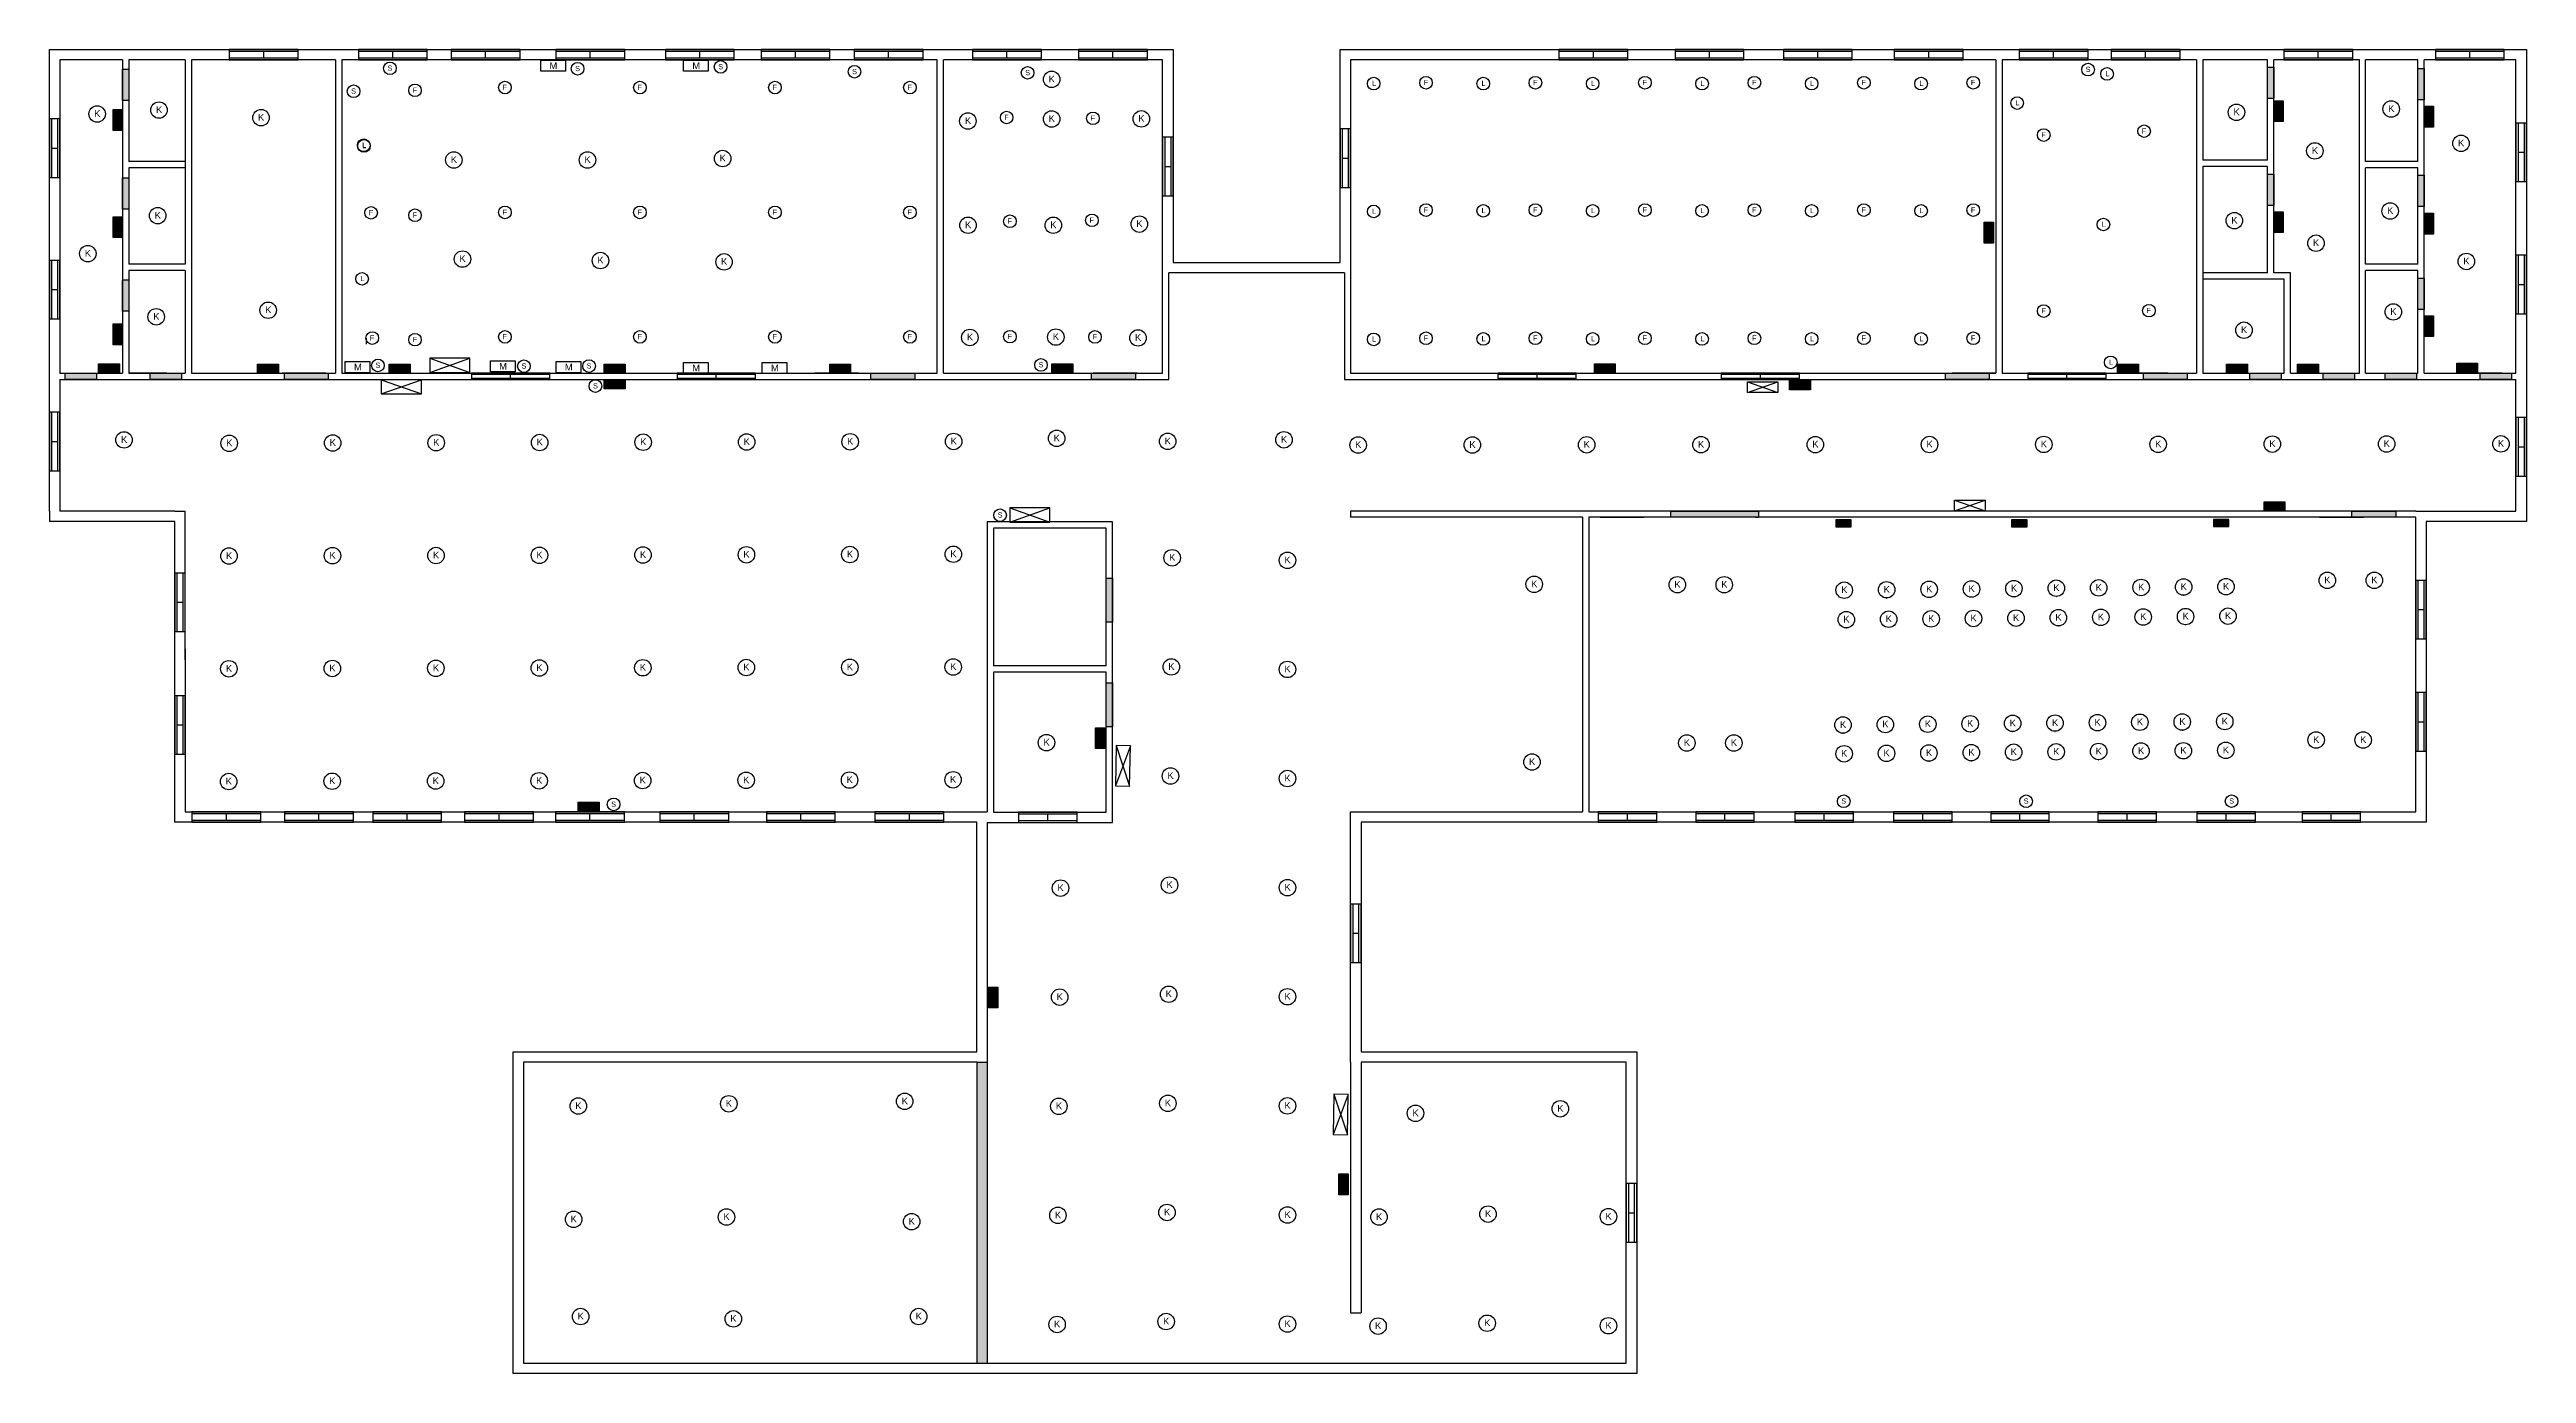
# Model space of a CAD drawing. Header units: inches. Extents: x -6648 to 13453, y -413 to 2125.
# Drawn here: x 11081 to 13453, y 849 to 2117 of the extents above; entities that cross this region are included whole.
import ezdxf

# ---------------------------------------------------------------- set-up
doc = ezdxf.new("R2010")
doc.units = ezdxf.units.IN
doc.header["$MEASUREMENT"] = 0
doc.layers.add('Door', color=7, linetype='Continuous', true_color=0xf00e0a)
doc.layers.add('Window', color=7, linetype='Continuous', true_color=0xd6300a)
doc.layers.add('Electrical Blocks', color=7, linetype='Continuous')
doc.layers.add('hatches', color=7, linetype='Continuous')
doc.styles.get("Standard").update_dxf_attribs({"font": 'arial.ttf'})

# ---------------------------------------------------------------- blocks, each defined once
blk = doc.blocks.new('bathroom door')
at = {"true_color": 0x636466}
h = blk.add_hatch(color=251, dxfattribs=at)
h.dxf.hatch_style = 1
h.paths.add_polyline_path([(30, 0), (30, 6), (0, 6), (0, 0)])
at = {"color": 251, "true_color": 0x636466}
blk.add_lwpolyline([(0, 6), (30, 6), (30, 0), (0, 0)], close=True, dxfattribs=at)
blk = doc.blocks.new('door 2')
at = {"true_color": 0x636466}
h = blk.add_hatch(color=251, dxfattribs=at)
h.dxf.hatch_style = 1
h.paths.add_polyline_path([(0, 6), (-42, 6), (-42, 0), (0, 0)])
at = {"color": 251, "true_color": 0x636466}
blk.add_lwpolyline([(-42, 6), (0, 6), (0, 0), (-42, 0)], close=True, dxfattribs=at)
blk = doc.blocks.new('Window 5.5 feet')
at = {"layer": 'Window'}
for p, q in [((66, 10), (0, 10)), ((0, 10), (0, 0)), ((66, 8), (0, 8)), ((0, 2), (66, 2)), ((0, 0), (66, 0)), ((33, 2), (33, 8)), ((66, 0), (66, 10))]:
    blk.add_line(p, q, dxfattribs=at)
blk = doc.blocks.new('window small')
at = {"layer": 'Window'}
for p, q in [((56.1, 10), (0, 10)), ((0, 10), (0, 0)), ((56.1, 8), (0, 8)), ((0, 2), (56.1, 2)), ((0, 0), (56.1, 0)), ((28, 2), (28, 8)), ((56.1, 0), (56.1, 10))]:
    blk.add_line(p, q, dxfattribs=at)
blk = doc.blocks.new('window 6')
at = {"layer": 'Window'}
for p, q in [((75, 5.9), (0, 5.9)), ((0, 5.9), (0, 0)), ((75, 4.7), (0, 4.7)), ((0, 1.2), (75, 1.2)), ((0, 0), (75, 0)), ((37.5, 1.2), (37.5, 4.7)), ((75, 0.1), (75, 6))]:
    blk.add_line(p, q, dxfattribs=at)
blk = doc.blocks.new('civil')
at = {"true_color": 0x939598}
h = blk.add_hatch(color=252, dxfattribs=at)
h.dxf.hatch_style = 1
h.paths.add_polyline_path([(761.6, -240), (751.6, -240), (751.6, -528), (761.6, -528)])
at = {"layer": 'Door', "true_color": 0x636466}
h = blk.add_hatch(color=251, dxfattribs=at)
h.dxf.hatch_style = 1
h.paths.add_polyline_path([(1500.3, 282), (1500.3, 288), (1416.3, 288), (1416.3, 282)])
for p, q in [((-66.4, 720), (-66.4, 420)), ((-60.4, 720), (-60.4, 622.8)), ((-6.4, 720), (-6.4, 612.4)), ((-0.4, 720), (-0.4, 420)), ((137.6, 720), (137.6, 420)), ((143.6, 720), (143.6, 420)), ((713.6, 420), (713.6, 720)), ((719.6, 420), (719.6, 720)), ((1727.6, 720), (1727.6, 420)), ((1733.6, 720), (1733.6, 420)), ((1919.6, 720), (1919.6, 420)), ((1925.6, 720), (1925.6, 624)), ((1987.7, 624), (1987.7, 720)), ((1993.7, 516), (1993.7, 720)), ((2075.6, 420), (2075.6, 720)), ((2081.6, 622.8), (2081.6, 720)), ((2131.7, 622.8), (2131.7, 720)), ((2137.7, 420), (2137.7, 720)), ((-6.4, 622.8), (-60.4, 622.8)), ((-60.4, 616.8), (-60.4, 524.4)), ((-6.4, 616.8), (-60.4, 616.8)), ((-6.4, 616.8), (-6.4, 524.4)), ((1987.7, 624), (1925.6, 624)), ((1925.6, 618), (1925.6, 420)), ((1987.7, 618), (1925.6, 618)), ((1987.7, 516), (1987.7, 618)), ((2131.7, 622.8), (2081.6, 622.8)), ((2081.6, 524.4), (2081.6, 616.8)), ((2131.7, 616.8), (2081.6, 616.8)), ((2131.7, 524.4), (2131.7, 616.8)), ((-6.4, 524.4), (-60.4, 524.4)), ((2131.7, 524.4), (2081.6, 524.4)), ((-60.4, 518.4), (-60.4, 420)), ((-6.4, 518.4), (-60.4, 518.4)), ((-6.4, 518.4), (-6.4, 420)), ((1987.7, 516), (1925.6, 516)), ((2003.6, 510), (1925.6, 510)), ((2009.6, 516), (1993.7, 516)), ((2003.6, 420), (2003.6, 510)), ((2009.6, 504), (2009.6, 516)), ((2009.6, 420), (2009.6, 504)), ((2081.6, 420), (2081.6, 518.4)), ((2131.7, 518.4), (2081.6, 518.4)), ((2131.7, 420), (2131.7, 518.4)), ((-6.4, 423), (-6.4, 423)), ((1925.6, 420), (2003.6, 420)), ((1925.6, 420), (2003.6, 420)), ((2009.6, 420), (2075.6, 420)), ((2009.6, 420), (2063.6, 420)), ((2009.6, 420), (2075.6, 420)), ((2081.6, 420), (2117.6, 420)), ((-136.4, 288), (-136.4, 278)), ((-16.4, 288), (-126.4, 288)), ((-16.4, 288), (-6.4, 288)), ((-6.4, 145.6), (-6.4, 288)), ((1337.6, 288), (1109.6, 288)), ((1109.6, 288), (1109.6, 282)), ((2129.6, 288), (1337.6, 288)), ((881.6, 277.6), (761.6, 277.6)), ((761.6, 277.6), (761.6, 0)), ((875.6, 271.6), (767.6, 271.6)), ((767.6, 271.6), (767.6, 139.6)), ((875.6, 139.6), (875.6, 271.6)), ((881.6, -10.4), (881.6, 277.6)), ((1331.6, 282), (1109.6, 282)), ((1331.6, 282), (1331.6, 0)), ((1337.6, 282), (1337.6, 0)), ((2129.6, 282), (1337.6, 282)), ((875.6, 139.6), (767.6, 139.6)), ((767.6, 133.6), (767.6, -0.4)), ((875.6, 133.6), (767.6, 133.6)), ((875.6, -0.4), (875.6, 133.6)), ((761.6, -10.4), (881.6, -10.4)), ((767.6, -0.4), (875.6, -0.4)), ((1337.6, -10), (1337.6, -10.4)), ((751.6, -240), (751.6, -528)), ((751.6, -240), (761.6, -240)), ((761.6, -240), (761.6, -528)), ((1109.6, -240), (1109.6, -480)), ((1119.6, -240), (1119.6, -480)), ((1109.6, -480), (1119.6, -480))]:
    blk.add_line(p, q)
for points in [[(-136.4, 288), (-136.4, 730), (939.6, 730), (939.6, 526), (1099.6, 526), (1099.6, 730), (2235.6, 730), (2235.6, 278), (2139.6, 278), (2139.6, -10), (1119.6, -10), (1119.6, -230), (1383.6, -230), (1383.6, -538), (307.6, -538), (307.6, -230), (751.6, -230), (751.6, -10), (-16.4, -10), (-16.4, 156), (-16.4, 278), (-136.4, 278)], [(-66.4, 720), (-126.4, 720), (-126.4, 420)], [(-6.4, 720), (-60.4, 720)], [(137.6, 720), (-0.4, 720)], [(713.6, 720), (143.6, 720)], [(929.6, 516), (929.6, 720), (719.6, 720)], [(1727.6, 720), (1109.6, 720), (1109.6, 516)], [(1919.6, 720), (1733.6, 720)], [(1987.7, 720), (1925.6, 720)], [(2075.6, 720), (1993.7, 720)], [(2131.7, 720), (2081.6, 720)], [(2225.6, 420), (2225.6, 720), (2137.7, 720)], [(-126.4, 414), (935.6, 414), (935.6, 516)], [(719.6, 420), (929.6, 420), (929.6, 516)], [(1103.6, 516), (935.6, 516)], [(1103.6, 516), (1103.6, 414), (2225.6, 414)], [(1109.6, 516), (1109.6, 420), (1727.6, 420)], [(-126.4, 420), (-66.4, 420)], [(-126.4, 414), (-126.4, 288)], [(-66, 414), (-24, 414)], [(-60.4, 420), (-6.4, 420)], [(-24, 420), (-60.4, 420)], [(-0.4, 420), (137.6, 420)], [(128.3, 420), (86.3, 420)], [(86.3, 414), (128.3, 414)], [(143.6, 420), (713.6, 420)], [(638.4, 420), (596.4, 420)], [(596.4, 414), (638.4, 414)], [(905.2, 420), (863.2, 420)], [(863.2, 414), (905.2, 414)], [(1727.6, 420), (1685.6, 420)], [(1685.6, 414), (1727.6, 414)], [(1733.6, 420), (1919.6, 420)], [(1892.6, 420), (1892.6, 420), (1850.6, 420)], [(1850.6, 414), (1892.6, 414)], [(1925.6, 420), (2003.6, 420)], [(2009.6, 420), (2075.6, 420)], [(2081.6, 420), (2131.7, 420)], [(2129.6, 288), (2225.6, 288), (2225.6, 414)], [(2137.7, 420), (2225.6, 420)], [(2212.4, 420), (2212.4, 420), (2170.4, 420)], [(2170.4, 414), (2212.4, 414)], [(1390.5, 288), (1348.5, 288)], [(2079.6, 288), (2037.6, 288)], [(1337.6, 0), (2129.6, 0), (2129.6, 282)], [(1348.5, 282), (1390.5, 282)], [(2037.6, 282), (2079.6, 282)], [(-6.4, 156), (-6.4, 0), (761.6, 0)], [(1109.6, -240), (1109.6, 0), (1331.6, 0)], [(761.6, -10.4), (761.6, -240)], [(751.6, -240), (317.6, -240), (317.6, -528), (1373.6, -528), (1373.6, -240), (1119.6, -240)]]:
    blk.add_lwpolyline(points)
at = {"color": 251, "true_color": 0x636466}
blk.add_lwpolyline([(1416.3, 288), (1500.3, 288), (1500.3, 282), (1416.3, 282)], close=True, dxfattribs=at)
at = {"layer": 'Door'}
for p, q in [((1419.3, 282), (1416.3, 282)), ((1497.3, 282), (1500.3, 282))]:
    blk.add_line(p, q, dxfattribs=at)
for name, p in [('Window 5.5 feet', (35.7, 720)), ('Window 5.5 feet', (159.4, 720)), ('Window 5.5 feet', (248.2, 720)), ('Window 5.5 feet', (348.5, 720)), ('Window 5.5 feet', (453.4, 720)), ('Window 5.5 feet', (545, 720)), ('Window 5.5 feet', (634.1, 720)), ('Window 5.5 feet', (747.5, 720)), ('Window 5.5 feet', (849, 720)), ('Window 5.5 feet', (1309.1, 720)), ('Window 5.5 feet', (1420.3, 720)), ('Window 5.5 feet', (1524, 720)), ('Window 5.5 feet', (1630.2, 720)), ('Window 5.5 feet', (1749.8, 720)), ('Window 5.5 feet', (1837.9, 720)), ('Window 5.5 feet', (2003.3, 720)), ('Window 5.5 feet', (2148.4, 720)), ('window 6', (267.6, 414)), ('window 6', (464.6, 414)), ('window 6', (1250.6, 414)), ('window 6', (1464.6, 414)), ('window 6', (1758.1, 414)), ('Window 5.5 feet', (0, -10)), ('Window 5.5 feet', (88.6, -10)), ('Window 5.5 feet', (173.1, -10)), ('Window 5.5 feet', (261.1, -10)), ('Window 5.5 feet', (348.1, -10)), ('Window 5.5 feet', (448.1, -10)), ('Window 5.5 feet', (550.1, -10)), ('Window 5.5 feet', (654.1, -10)), ('window small', (1346.6, -10)), ('window small', (1440.1, -10)), ('window small', (1535.1, -10)), ('window small', (1629.6, -10)), ('window small', (1722.6, -10)), ('window small', (1825.1, -10)), ('window small', (1920.1, -10)), ('window small', (2020.7, -10)), ('window small', (791.6, -10.4))]:
    blk.add_blockref(name, p)
at = {"rotation": 270}
for p in [(-136.4, 663.5), (929.6, 646), (1099.6, 654.1), (2225.6, 659.6), (-136.4, 528.1), (2225.6, 533.1), (-136.4, 382.6), (2225.6, 377.6), (-16.4, 228.6), (2129.6, 221.6), (-16.4, 111.1), (2129.6, 114.1), (1109.6, -88.4), (1373.6, -356)]:
    blk.add_blockref('window small', p, dxfattribs=at)
at = {"layer": 'hatches', "color": 251, "true_color": 0x636466}
for name, p, rotation in [('bathroom door', (1987.7, 713.2), 270), ('bathroom door', (2131.7, 711.7), 270), ('bathroom door', (-60.4, 681.3), 90), ('bathroom door', (-60.4, 577), 90), ('bathroom door', (1987.7, 610.6), 270), ('bathroom door', (2131.7, 609.8), 270), ('bathroom door', (-60.4, 479.5), 90), ('bathroom door', (2131.7, 510.9), 270), ('door 2', (881.6, 223.6), 90), ('door 2', (881.6, 123.3), 90)]:
    blk.add_blockref(name, p, dxfattribs=dict(at, rotation=rotation))
for name, p in [('bathroom door', (-121.5, 414)), ('bathroom door', (-40, 414)), ('door 2', (130.6, 414)), ('door 2', (692.2, 414)), ('door 2', (903.6, 414)), ('door 2', (1721.2, 414)), ('door 2', (1910.8, 414)), ('bathroom door', (1970.8, 414)), ('bathroom door', (2040.9, 414)), ('bathroom door', (2100.4, 414)), ('bathroom door', (2191.4, 414)), ('door 2', (2110.5, 282))]:
    blk.add_blockref(name, p, dxfattribs=at)
blk = doc.blocks.new('*U23')
at = {"layer": 'Electrical Blocks'}
blk.add_circle((0, 0), 6.04, dxfattribs=at)
blk.add_text('L', height=5, dxfattribs=at).set_placement((-1.6, -2.2))
blk = doc.blocks.new('F')
at = {"layer": 'Electrical Blocks'}
blk.add_circle((0, 0), 6.04, dxfattribs=at)
blk.add_text('F', height=5, dxfattribs=at).set_placement((-2.3, -2.3))
blk = doc.blocks.new('Celling Light Type k Same')
at = {"layer": 'Electrical Blocks'}
blk.add_circle((12.1, 0), 7.89, dxfattribs=at)
blk.add_text('K', height=6.43, dxfattribs=at).set_placement((9.2, -2.8))
blk = doc.blocks.new('Distribution Board')
at = {"lineweight": -2}
for p, q in [((5, 0), (43.5, 13.6)), ((43.5, 13.6), (5, 13.6)), ((5, 13.6), (43.5, 0))]:
    blk.add_line(p, q, dxfattribs=at)
blk.add_lwpolyline([(5, 0), (43.5, 0), (43.5, 13.6), (5, 13.6)], close=True, dxfattribs=at)
blk = doc.blocks.new('Switch board concealed same')
at = {"true_color": 0x939598}
h = blk.add_hatch(color=252, dxfattribs=at)
h.dxf.hatch_style = 1
h.paths.add_polyline_path([(10, 9), (-10, 9), (-10, 0), (10, 0)])
blk.add_lwpolyline([(-10, 9), (10, 9), (10, 0), (-10, 0)], close=True)
blk = doc.blocks.new('MCB At skirting same')
at = {"lineweight": -2}
blk.add_lwpolyline([(0, 5.3), (23.7, 5.3), (23.7, -5.3), (0, -5.3)], close=True, dxfattribs=at)
at = {"layer": 'Electrical Blocks'}
blk.add_text('M', height=6.43, dxfattribs=at).set_placement((8.4, -3.2))
blk = doc.blocks.new('s')
at = {"layer": 'Electrical Blocks'}
blk.add_circle((0, 0), 6.04, dxfattribs=at)
blk.add_text('S', height=5, dxfattribs=at).set_placement((-2.3, -2.3))

msp = doc.modelspace()

# ---------------------------------------------------------------- linework, layer by layer
for p, q in [((11382.8, 1960.7), (11382.8, 1960.6)), ((11384, 1840.7), (11384, 1834.9)), ((12334.1, 1730.4), (12334.1, 1730.4)), ((12799.6, 1591.4), (12799.7, 1591.4)), ((12840.2, 1591.8), (12840.3, 1591.8)), ((12880.8, 1592.2), (12881, 1592.2)), ((12921.4, 1592.5), (12921.6, 1592.5)), ((12962.1, 1592.9), (12962.2, 1592.9)), ((13002.7, 1593.3), (13002.8, 1593.3)), ((13043.3, 1593.6), (13043.4, 1593.6)), ((13083.9, 1594), (13084.1, 1594)), ((13124.5, 1594.4), (13124.7, 1594.4)), ((13085.9, 1565.7), (13086, 1565.7)), ((13126.5, 1566.1), (13126.6, 1566.1)), ((12801.6, 1563.2), (12801.7, 1563.2)), ((12842.2, 1563.6), (12842.3, 1563.6)), ((12882.8, 1563.9), (12882.9, 1563.9)), ((12923.4, 1564.3), (12923.5, 1564.3)), ((12964, 1564.6), (12964.2, 1564.7)), ((13004.6, 1565), (13004.8, 1565)), ((13045.3, 1565.4), (13045.4, 1565.4)), ((12798.4, 1462.3), (12798.5, 1462.3)), ((12839, 1462.7), (12839.1, 1462.7)), ((12879.6, 1463.1), (12879.7, 1463.1)), ((12920.2, 1463.4), (12920.4, 1463.4)), ((12960.8, 1463.8), (12961, 1463.8)), ((13001.4, 1464.1), (13001.6, 1464.1)), ((13042.1, 1464.5), (13042.2, 1464.5)), ((13082.7, 1464.9), (13082.8, 1464.9)), ((13123.3, 1465.2), (13123.4, 1465.2)), ((12799.4, 1434.7), (12799.6, 1434.7)), ((12840, 1435.1), (12840.2, 1435.1)), ((12880.7, 1435.4), (12880.8, 1435.4)), ((12921.3, 1435.8), (12921.4, 1435.8)), ((12961.9, 1436.2), (12962, 1436.2)), ((13002.5, 1436.5), (13002.7, 1436.5)), ((13043.1, 1436.9), (13043.3, 1436.9)), ((13083.7, 1437.3), (13083.9, 1437.3)), ((13124.4, 1437.6), (13124.5, 1437.6)), ((11244.6, 1416), (11244.6, 1416.1))]:
    msp.add_line(p, q)

# ---------------------------------------------------------------- block references
for name, p in [('civil', (11217.3, 1387.1)), ('s', (11406.9, 2099.1)), ('s', (11586.6, 2098.7)), ('s', (11723.6, 2100.5)), ('s', (11851.8, 2095.8)), ('s', (12017.6, 2094.8)), ('*U23', (12349, 2084.5)), ('F', (12399.1, 2085.3)), ('*U23', (12453.9, 2084.5)), ('F', (12503.9, 2085.3)), ('*U23', (12558.7, 2084.5)), ('F', (12608.7, 2085.3)), ('*U23', (12663.5, 2084.5)), ('F', (12713.6, 2085.3)), ('*U23', (12768.4, 2084.5)), ('F', (12818.4, 2085.3)), ('*U23', (12873.2, 2084.5)), ('F', (12923.2, 2085.3)), ('s', (13033.1, 2097.9)), ('*U23', (13051.3, 2093.7)), ('s', (11372.1, 2077.1)), ('F', (11430.9, 2078)), ('F', (11517, 2080.7)), ('F', (11646.3, 2080.7)), ('F', (11775.6, 2080.7)), ('F', (11904.9, 2080.7)), ('*U23', (12965.2, 2065.8)), ('F', (11997.5, 2052)), ('F', (12080.1, 2051.2)), ('F', (12990.7, 2035.2)), ('F', (13086.8, 2038.9)), ('*U23', (11381.8, 2025.4)), ('*U23', (11382.1, 2024.8)), ('F', (12399.1, 1963.3)), ('F', (12503.9, 1963.3)), ('F', (12608.7, 1963.3)), ('F', (12713.6, 1963.3)), ('F', (12818.4, 1963.3)), ('F', (12923.2, 1963.3)), ('F', (11388.9, 1960.7)), ('F', (11430.9, 1958.4)), ('F', (11517, 1961.1)), ('F', (11646.3, 1961.1)), ('F', (11775.6, 1961.1)), ('F', (11904.9, 1961.1)), ('F', (12000.6, 1952.6)), ('F', (12079.2, 1953.5)), ('*U23', (12349, 1962)), ('*U23', (12453.9, 1962.6)), ('*U23', (12558.7, 1962.6)), ('*U23', (12663.5, 1962.6)), ('*U23', (12768.4, 1962.6)), ('*U23', (12873.2, 1962.6)), ('*U23', (13047.8, 1949.5)), ('*U23', (11380.2, 1897.5)), ('F', (12990.7, 1866.6)), ('F', (13091.4, 1867)), ('F', (11390, 1840.7)), ('F', (11430.9, 1839.2)), ('F', (11517, 1841.9)), ('F', (11646.3, 1841.9)), ('F', (11775.6, 1841.9)), ('F', (11904.9, 1841.9)), ('F', (12000.6, 1842.1)), ('F', (12082.1, 1841.8)), ('*U23', (12349, 1839.5)), ('F', (12399.1, 1840.6)), ('*U23', (12453.9, 1839.9)), ('F', (12503.9, 1840.6)), ('*U23', (12558.7, 1839.9)), ('F', (12608.7, 1840.6)), ('*U23', (12663.5, 1839.9)), ('F', (12713.6, 1840.6)), ('*U23', (12768.4, 1839.9)), ('F', (12818.4, 1840.6)), ('*U23', (12873.2, 1839.9)), ('F', (12923.2, 1840.6)), ('s', (11395.4, 1814.5)), ('s', (11535.2, 1813.8)), ('s', (11597.6, 1813.9)), ('s', (12030.4, 1815)), ('*U23', (13054.8, 1817.4)), ('s', (11603.7, 1794.8)), ('s', (11991.2, 1671.1)), ('s', (11621.1, 1394.1)), ('s', (12799.1, 1397.1)), ('s', (12973.8, 1397.1)), ('s', (13170.6, 1397.2))]:
    msp.add_blockref(name, p)
at = {"layer": 'Electrical Blocks'}
for name, p in [('MCB At skirting same', (11551.3, 2101.6)), ('MCB At skirting same', (11688.1, 2101.6)), ('Celling Light Type k Same', (12028.5, 2088.5)), ('Celling Light Type k Same', (11173.7, 2059.1)), ('Celling Light Type k Same', (13163.1, 2057)), ('Celling Light Type k Same', (13311.3, 2060.1)), ('Celling Light Type k Same', (11114.4, 2055.4)), ('Celling Light Type k Same', (11271.4, 2051.8)), ('Celling Light Type k Same', (11948.3, 2048.6)), ('Celling Light Type k Same', (12028.5, 2050.6)), ('Celling Light Type k Same', (12114.4, 2050.7)), ('Celling Light Type k Same', (11456, 2011.3)), ('Celling Light Type k Same', (11584, 2011.3)), ('Celling Light Type k Same', (11713.4, 2012.7)), ('Celling Light Type k Same', (13238.2, 2020)), ('Celling Light Type k Same', (13378.2, 2027.2)), ('Celling Light Type k Same', (13310.3, 1962.4)), ('Celling Light Type k Same', (11172.4, 1958)), ('Celling Light Type k Same', (11948.4, 1948.8)), ('Celling Light Type k Same', (12030.1, 1948.8)), ('Celling Light Type k Same', (12112.5, 1949.9)), ('Celling Light Type k Same', (13161.1, 1953.2)), ('Celling Light Type k Same', (11105.5, 1921.6)), ('Celling Light Type k Same', (11464.3, 1916.4)), ('Celling Light Type k Same', (11596.4, 1915)), ('Celling Light Type k Same', (11714.8, 1913.7)), ('Celling Light Type k Same', (13239.3, 1931.6)), ('Celling Light Type k Same', (13383.3, 1914.1)), ('Celling Light Type k Same', (11278.2, 1867.4)), ('Celling Light Type k Same', (11171, 1861.1)), ('Celling Light Type k Same', (13170.3, 1848.3)), ('Celling Light Type k Same', (13313.3, 1865.8)), ('Celling Light Type k Same', (11950.2, 1841.3)), ('Celling Light Type k Same', (12032.5, 1841.7)), ('Celling Light Type k Same', (12111.2, 1840.9)), ('MCB At skirting same', (11364.1, 1812.9)), ('Distribution Board', (11440, 1807.9)), ('MCB At skirting same', (11503.1, 1813.8)), ('MCB At skirting same', (11566, 1812.9)), ('MCB At skirting same', (11688, 1812.2)), ('MCB At skirting same', (11763.4, 1812.2)), ('Switch board concealed same', (13175.7, 1806.9)), ('Switch board concealed same', (13243.8, 1806.9)), ('Distribution Board', (11393.5, 1787.2)), ('Celling Light Type k Same', (11140.2, 1743.2)), ('Celling Light Type k Same', (11240.9, 1740)), ('Celling Light Type k Same', (11340, 1740.3)), ('Celling Light Type k Same', (11439.1, 1740.5)), ('Celling Light Type k Same', (11538.2, 1740.7)), ('Celling Light Type k Same', (11637.3, 1741)), ('Celling Light Type k Same', (11736.4, 1741.2)), ('Celling Light Type k Same', (11835.5, 1741.4)), ('Celling Light Type k Same', (11934.6, 1741.7)), ('Celling Light Type k Same', (12033.3, 1744.7)), ('Celling Light Type k Same', (12139.6, 1741.8)), ('Celling Light Type k Same', (12251, 1743.3)), ('Celling Light Type k Same', (12322, 1738.3)), ('Celling Light Type k Same', (12431.4, 1738.4)), ('Celling Light Type k Same', (12540.9, 1738.5)), ('Celling Light Type k Same', (12650.3, 1738.6)), ('Celling Light Type k Same', (12759.8, 1738.7)), ('Celling Light Type k Same', (12869.2, 1738.8)), ('Celling Light Type k Same', (12978.6, 1738.9)), ('Celling Light Type k Same', (13088.1, 1739)), ('Celling Light Type k Same', (13197.5, 1739.2)), ('Celling Light Type k Same', (13306.9, 1739.3)), ('Celling Light Type k Same', (13416.4, 1739.4)), ('Distribution Board', (11995.4, 1664.5)), ('Switch board concealed same', (13211.6, 1674.9)), ('Celling Light Type k Same', (11240.7, 1632)), ('Celling Light Type k Same', (11339.8, 1632.3)), ('Celling Light Type k Same', (11438.9, 1632.5)), ('Celling Light Type k Same', (11538, 1632.7)), ('Celling Light Type k Same', (11637.1, 1633)), ('Celling Light Type k Same', (11736.2, 1633.2)), ('Celling Light Type k Same', (11835.3, 1633.4)), ('Celling Light Type k Same', (11934.4, 1633.7)), ('Celling Light Type k Same', (12143.9, 1630.3)), ('Celling Light Type k Same', (12254.3, 1627.9)), ('Celling Light Type k Same', (13250.1, 1608.7)), ('Celling Light Type k Same', (13295.1, 1608.7)), ('Celling Light Type k Same', (12490.6, 1604.9)), ('Celling Light Type k Same', (12627.7, 1604.5)), ('Celling Light Type k Same', (12672.6, 1604.5)), ('Celling Light Type k Same', (12787.5, 1599.3)), ('Celling Light Type k Same', (12828.1, 1599.7)), ('Celling Light Type k Same', (12868.8, 1600.1)), ('Celling Light Type k Same', (12909.4, 1600.4)), ('Celling Light Type k Same', (12950, 1600.8)), ('Celling Light Type k Same', (12990.6, 1601.2)), ('Celling Light Type k Same', (13031.2, 1601.5)), ('Celling Light Type k Same', (13071.8, 1601.9)), ('Celling Light Type k Same', (13112.5, 1602.3)), ('Celling Light Type k Same', (13153.1, 1602.6)), ('Celling Light Type k Same', (12789.5, 1571.1)), ('Celling Light Type k Same', (12830.1, 1571.5)), ('Celling Light Type k Same', (12870.7, 1571.8)), ('Celling Light Type k Same', (12911.3, 1572.2)), ('Celling Light Type k Same', (12952, 1572.5)), ('Celling Light Type k Same', (12992.6, 1572.9)), ('Celling Light Type k Same', (13033.2, 1573.3)), ('Celling Light Type k Same', (13073.8, 1573.6)), ('Celling Light Type k Same', (13114.4, 1574)), ('Celling Light Type k Same', (13155, 1574.4)), ('Celling Light Type k Same', (11240.6, 1524)), ('Celling Light Type k Same', (11339.7, 1524.3)), ('Celling Light Type k Same', (11438.8, 1524.5)), ('Celling Light Type k Same', (11537.9, 1524.7)), ('Celling Light Type k Same', (11637, 1525)), ('Celling Light Type k Same', (11736.1, 1525.2)), ('Celling Light Type k Same', (11835.2, 1525.4)), ('Celling Light Type k Same', (11934.2, 1525.7)), ('Celling Light Type k Same', (12143.1, 1525.8)), ('Celling Light Type k Same', (12254.3, 1523.4)), ('Celling Light Type k Same', (12786.3, 1470.2)), ('Celling Light Type k Same', (12826.9, 1470.6)), ('Celling Light Type k Same', (12867.5, 1470.9)), ('Celling Light Type k Same', (12908.1, 1471.3)), ('Celling Light Type k Same', (12948.8, 1471.7)), ('Celling Light Type k Same', (12989.4, 1472)), ('Celling Light Type k Same', (13030, 1472.4)), ('Celling Light Type k Same', (13070.6, 1472.8)), ('Celling Light Type k Same', (13111.2, 1473.1)), ('Celling Light Type k Same', (13151.9, 1473.5)), ('Celling Light Type k Same', (12023.5, 1453.3)), ('Celling Light Type k Same', (12636.8, 1452.9)), ('Celling Light Type k Same', (12681.8, 1452.9)), ('Celling Light Type k Same', (12787.4, 1442.6)), ('Celling Light Type k Same', (12828, 1443)), ('Celling Light Type k Same', (12868.6, 1443.3)), ('Celling Light Type k Same', (12909.2, 1443.7)), ('Celling Light Type k Same', (12949.8, 1444.1)), ('Celling Light Type k Same', (12990.4, 1444.4)), ('Celling Light Type k Same', (13031.1, 1444.8)), ('Celling Light Type k Same', (13071.7, 1445.2)), ('Celling Light Type k Same', (13112.3, 1445.5)), ('Celling Light Type k Same', (13152.9, 1445.9)), ('Celling Light Type k Same', (13239.4, 1455.8)), ('Celling Light Type k Same', (13284.4, 1455.8)), ('Celling Light Type k Same', (11240.4, 1416)), ('Celling Light Type k Same', (11339.5, 1416.3)), ('Celling Light Type k Same', (11438.6, 1416.5)), ('Celling Light Type k Same', (11537.7, 1416.7)), ('Celling Light Type k Same', (11636.8, 1417)), ('Celling Light Type k Same', (11735.9, 1417.2)), ('Celling Light Type k Same', (11835, 1417.4)), ('Celling Light Type k Same', (11934.1, 1417.7)), ('Celling Light Type k Same', (12142.3, 1421.3)), ('Celling Light Type k Same', (12254.3, 1418.9)), ('Celling Light Type k Same', (12488.5, 1434.7)), ('Celling Light Type k Same', (12037, 1313.9)), ('Celling Light Type k Same', (12141.4, 1316.8)), ('Celling Light Type k Same', (12254.3, 1314.4)), ('Celling Light Type k Same', (12036.2, 1209.5)), ('Celling Light Type k Same', (12140.6, 1212.3)), ('Celling Light Type k Same', (12254.3, 1209.9)), ('Celling Light Type k Same', (11719.3, 1107.4)), ('Celling Light Type k Same', (11887.8, 1109.7)), ('Celling Light Type k Same', (12139.8, 1107.8)), ('Celling Light Type k Same', (11575.2, 1105.2)), ('Celling Light Type k Same', (12035.4, 1105)), ('Celling Light Type k Same', (12254.3, 1105.4)), ('Celling Light Type k Same', (12376.9, 1098.3)), ('Celling Light Type k Same', (12515.6, 1102.6)), ('Celling Light Type k Same', (11570.7, 996.7)), ('Celling Light Type k Same', (11717.1, 998.9)), ('Celling Light Type k Same', (11894.4, 994.5)), ('Celling Light Type k Same', (12034.5, 1000.5)), ('Celling Light Type k Same', (12139, 1003.3)), ('Celling Light Type k Same', (12254.3, 1000.9)), ('Celling Light Type k Same', (12342, 998.9)), ('Celling Light Type k Same', (12446.4, 1001.7)), ('Celling Light Type k Same', (12561.7, 999.3)), ('Celling Light Type k Same', (11577.4, 903.6)), ('Celling Light Type k Same', (11723.7, 901.4)), ('Celling Light Type k Same', (11901.1, 903.6)), ('Celling Light Type k Same', (12033.7, 896)), ('Celling Light Type k Same', (12138.1, 898.8)), ('Celling Light Type k Same', (12254.3, 896.4)), ('Celling Light Type k Same', (12341.1, 894.4)), ('Celling Light Type k Same', (12445.6, 897.2)), ('Celling Light Type k Same', (12561.7, 894.8))]:
    msp.add_blockref(name, p, dxfattribs=at)
for name, p, rotation in [('Switch board concealed same', (13219.9, 2058.1), 89.99999999999997), ('Switch board concealed same', (11150.9, 2049.7), 89.99999999999997), ('Switch board concealed same', (13364, 2052.8), 89.99999999999997), ('Switch board concealed same', (11150.8, 1947), 89.99999999999997), ('Switch board concealed same', (12942.6, 1941.6), 89.99999999999997), ('Switch board concealed same', (13220.1, 1951.7), 89.99999999999997), ('Switch board concealed same', (13364, 1950.3), 89.99999999999997), ('Switch board concealed same', (11150.8, 1844.3), 89.99999999999997), ('Switch board concealed same', (13363.9, 1852.2), 89.99999999999997), ('Switch board concealed same', (11137.9, 1816), 180), ('Switch board concealed same', (11290.2, 1815.8), 180), ('Switch board concealed same', (11416.2, 1815.9), 180), ('Switch board concealed same', (11622.2, 1815.9), 180), ('Switch board concealed same', (11838.1, 1815.9), 180), ('Switch board concealed same', (12050.8, 1816), 180), ('Switch board concealed same', (12570.4, 1816), 180), ('Switch board concealed same', (13071.4, 1815.9), 180), ('Switch board concealed same', (13396.2, 1816.6), 180), ('Switch board concealed same', (11622.1, 1801), 180), ('Switch board concealed same', (12757.3, 1800.3), 180), ('Switch board concealed same', (12091.5, 1457.5), 89.99999999999997), ('Distribution Board', (12102.5, 1455.4), 268.9540684253311), ('Switch board concealed same', (11597.2, 1396.1), 180), ('Switch board concealed same', (11989, 1209.2), 89.99999999999997), ('Distribution Board', (12311, 1121.5), 268.9540684253311), ('Switch board concealed same', (12324.6, 1030.3), 89.99999999999997)]:
    msp.add_blockref(name, p, dxfattribs=dict(at, rotation=rotation))
for name, p, xscale, yscale, zscale, rotation in [('Distribution Board', (12703.1, 1798.8), -0.7589260629052866, 0.7589260629052866, 0.7589260629052866, 180), ('Distribution Board', (12901.4, 1685.5), -0.7589260629052866, 0.7589260629052866, 0.7589260629052866, 180), ('Switch board concealed same', (12798.9, 1660), -0.7459485461665221, 0.7459485461665221, 0.7459485461665221, 359.9999999999999), ('Switch board concealed same', (12967.4, 1660), -0.7459485461665221, 0.7459485461665221, 0.7459485461665221, 359.9999999999999), ('Switch board concealed same', (13160.6, 1660.4), -0.7459485461665221, 0.7459485461665221, 0.7459485461665221, 359.9999999999999)]:
    msp.add_blockref(name, p, dxfattribs=dict(at, xscale=xscale, yscale=yscale, zscale=zscale, rotation=rotation))

doc.saveas('drawing.dxf')
